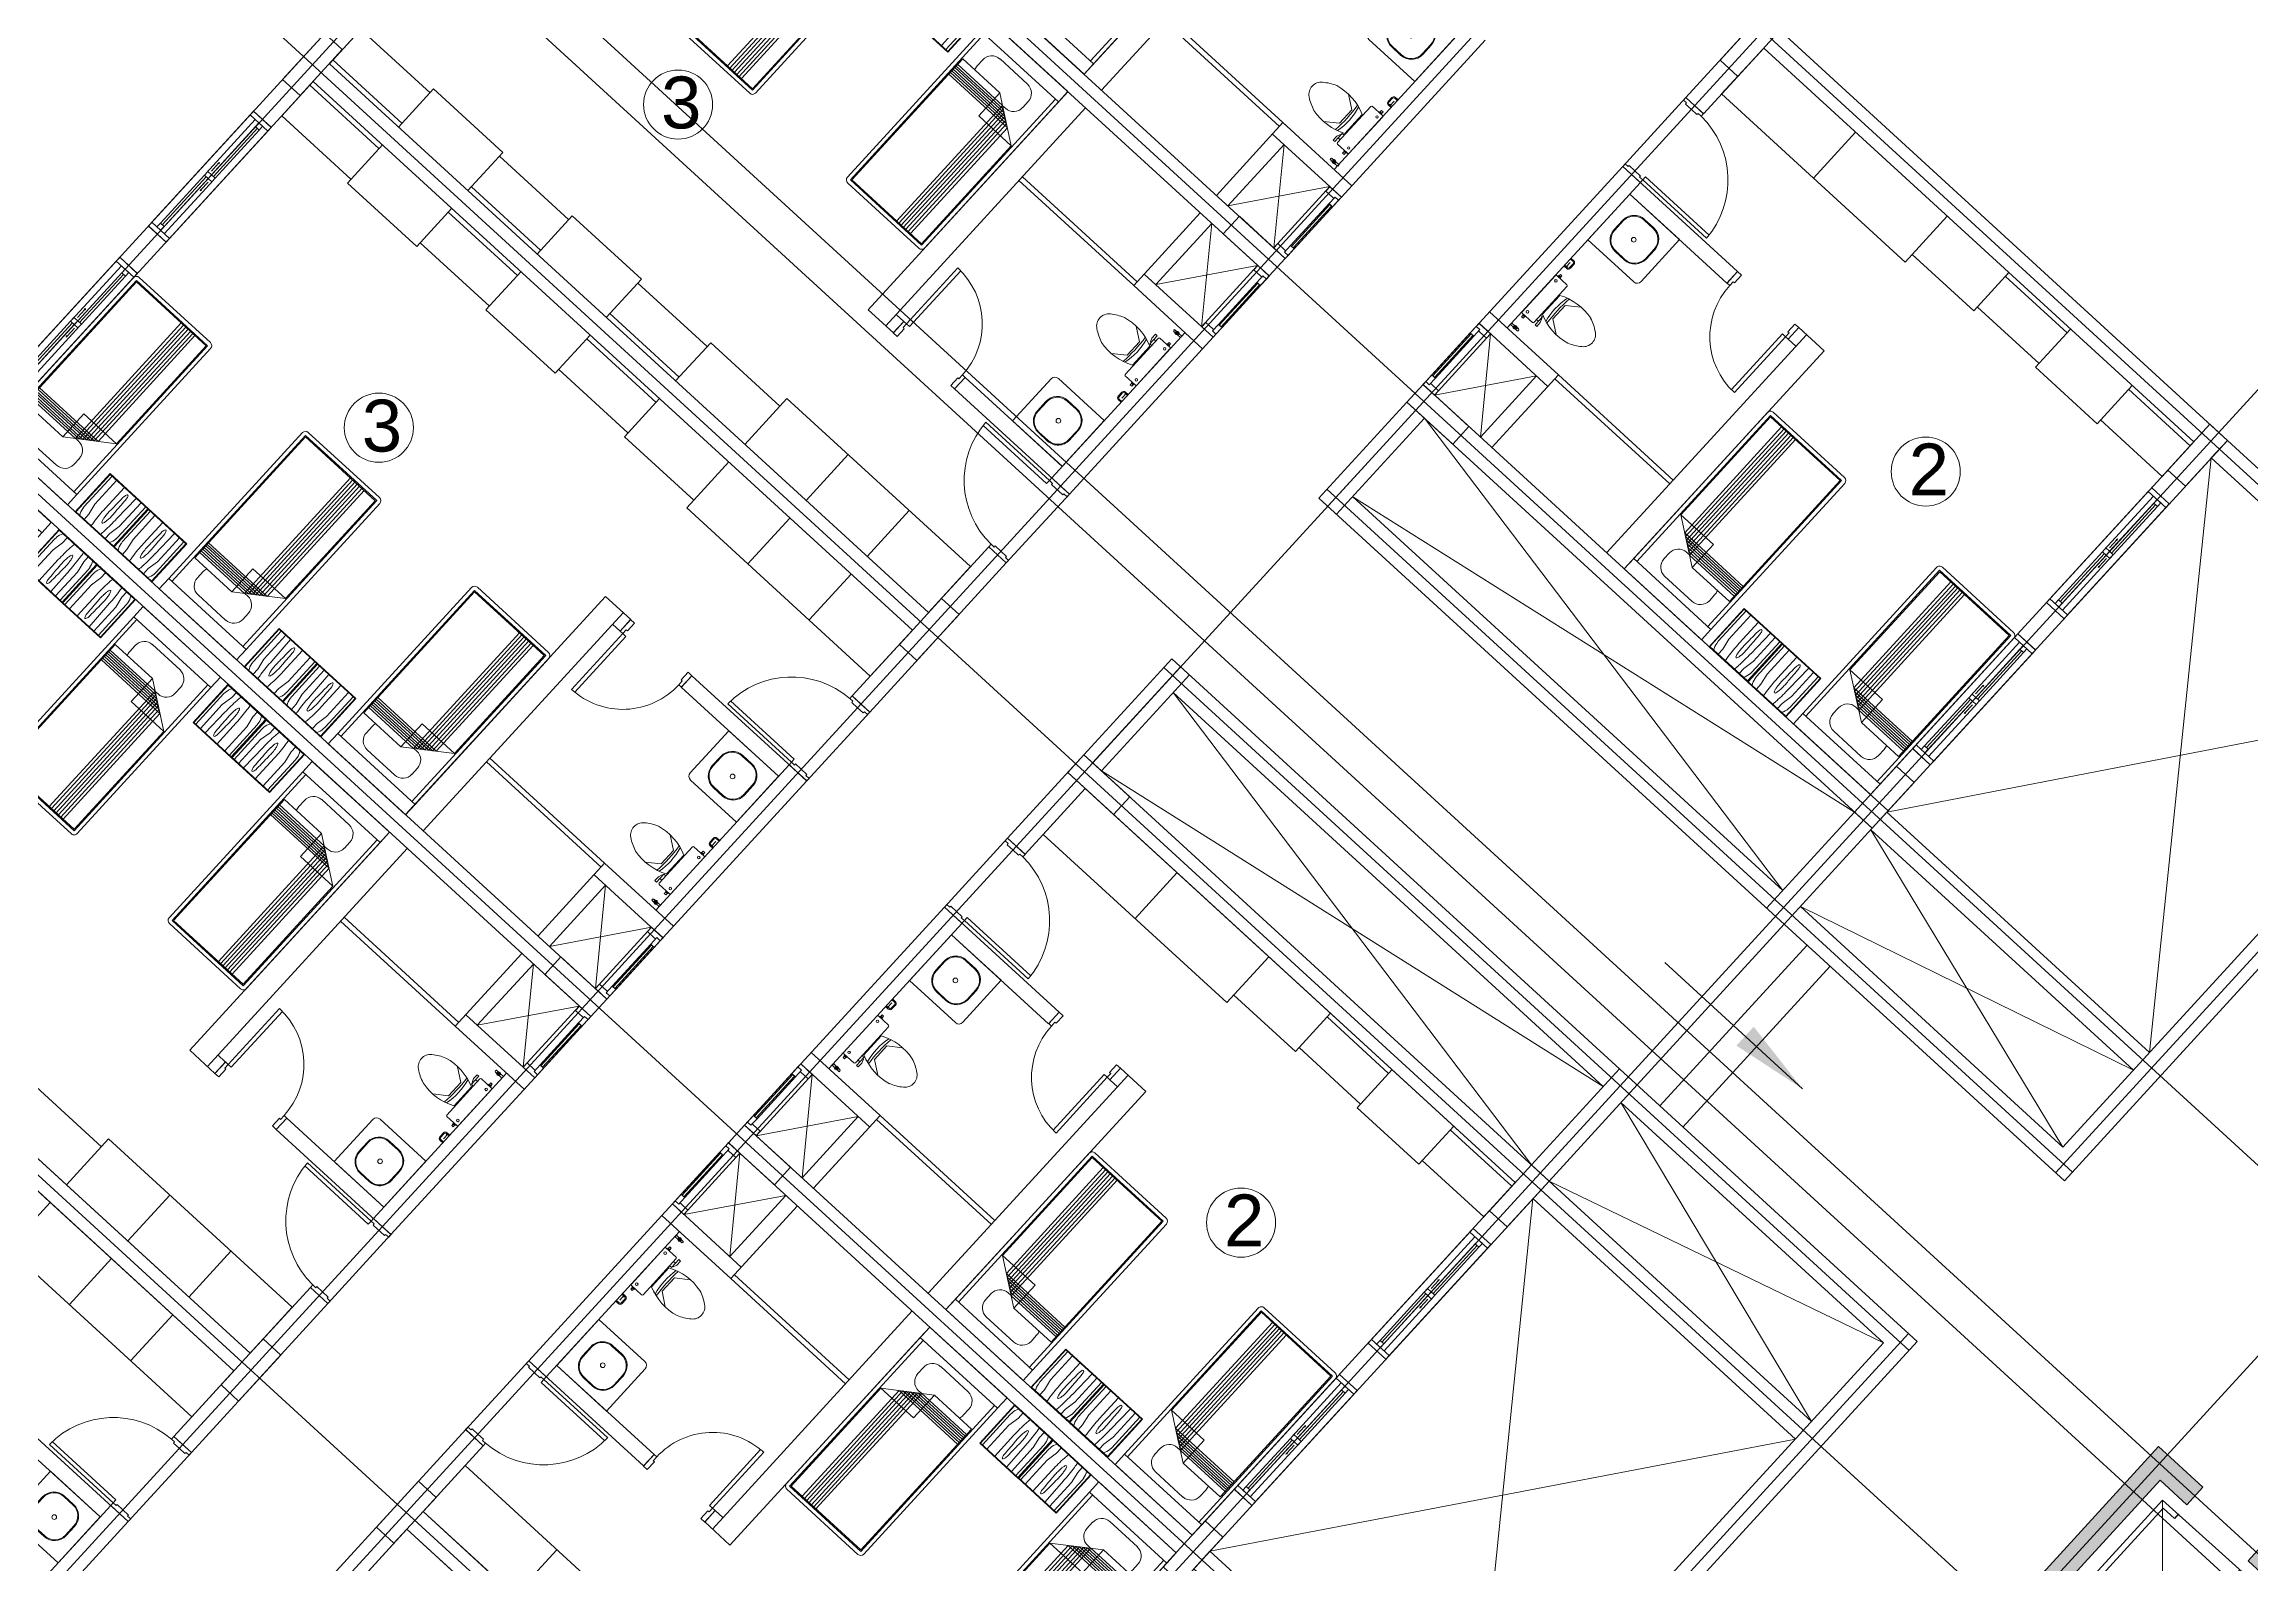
# Model space of a CAD drawing. Header units: metres. Extents: x 750 to 3116, y -341 to 1465.
# Drawn here: x 1586.8 to 1608.08, y 1269.55 to 1284.21 of the extents above; entities that cross this region are included whole.
import ezdxf
from ezdxf.enums import TextEntityAlignment as Align

# ---------------------------------------------------------------- set-up
doc = ezdxf.new("R2010")
doc.units = ezdxf.units.M
for name, color, linetype, lineweight in [('A-Door', 254, 'Continuous', 5), ('Bathroom Door', 252, 'Continuous', 5), ('Bathroom fur', 252, 'Continuous', 5), ('Centre Line', 7, 'Continuous', 13), ('Column', 50, 'Continuous', 20), ('Cutout', 153, 'Continuous', 5), ('Door', 253, 'Continuous', 5), ('Furniture', 44, 'Continuous', 5), ('GUIDE LINE', 7, 'Continuous', 5), ('Hatch', 251, 'Continuous', 5), ('Hidden line', 251, 'Continuous', 5), ('Inverted beam', 252, 'Continuous', 5), ('Levels', 252, 'Continuous', 5), ('Railing', 190, 'Continuous', 5), ('Wall ext', 20, 'Continuous', 18), ('WINDOW', 33, 'Continuous', 5)]:
    doc.layers.add(name, color=color, linetype=linetype, lineweight=lineweight)
doc.layers.add('Text', color=7, linetype='Continuous')
doc.styles.get("Standard").update_dxf_attribs({"font": 'arial.ttf'})
doc.styles.add('TEXT-DET', font='simplex.shx', dxfattribs={"width": 0.7})
doc.dimstyles.new('ISO-25', dxfattribs={"dimtxt": 2, "dimasz": 2, "dimexe": 1.25, "dimexo": 0.625, "dimgap": 1.5, "dimtad": 1, "dimtxsty": 'Standard', "dimblk": 'DOT', "dimcen": 1.5, "dimadec": 0, "dimazin": 0, "dimtfac": 1, "dimtmove": 0, "dimatfit": 3, "dimfxl": 0, "dimarcsym": 0})

# ---------------------------------------------------------------- blocks, each defined once
blk = doc.blocks.new('Water Closet')
at = {"layer": 'Bathroom fur', "linetype": 'Continuous', "lineweight": -3}
for p, q in [((1886.331, 447.871), (1886.35, 447.871)), ((1886.331, 447.851), (1886.35, 447.851)), ((1886.364, 447.861), (1886.346, 447.861)), ((1886.364, 447.861), (1886.349, 447.87)), ((1886.364, 447.861), (1886.349, 447.853)), ((1886.364, 447.861), (1886.355, 447.877)), ((1886.364, 447.861), (1886.355, 447.846)), ((1886.364, 447.861), (1886.364, 447.879)), ((1886.364, 447.861), (1886.364, 447.879)), ((1886.364, 447.861), (1886.364, 447.879)), ((1886.364, 447.861), (1886.364, 447.879)), ((1886.364, 447.861), (1886.364, 447.879)), ((1886.364, 447.861), (1886.364, 447.879)), ((1886.364, 447.861), (1886.364, 447.879)), ((1886.364, 447.861), (1886.364, 447.879)), ((1886.364, 447.861), (1886.364, 447.879)), ((1886.364, 447.861), (1886.364, 447.879)), ((1886.364, 447.861), (1886.364, 447.879)), ((1886.364, 447.861), (1886.364, 447.879)), ((1886.364, 447.861), (1886.373, 447.877)), ((1886.364, 447.861), (1886.379, 447.87)), ((1886.364, 447.861), (1886.381, 447.861)), ((1886.364, 447.861), (1886.379, 447.853)), ((1886.364, 447.861), (1886.373, 447.846)), ((1886.364, 447.861), (1886.364, 447.844)), ((1886.378, 447.871), (1886.416, 447.871)), ((1886.378, 447.851), (1886.416, 447.851)), ((1886.416, 447.851), (1886.416, 447.871))]:
    blk.add_line(p, q, dxfattribs=at)
at = {"layer": 'Bathroom fur', "linetype": 'ByBlock'}
for p, q in [((1886.152, 447.554), (1886.027, 447.644)), ((1886.217, 447.662), (1886.217, 447.713)), ((1886.239, 447.713), (1886.217, 447.713)), ((1886.217, 447.662), (1886.232, 447.625)), ((1886.239, 447.608), (1886.239, 447.713)), ((1886.239, 447.666), (1886.264, 447.666)), ((1886.264, 447.23), (1886.264, 447.703)), ((1886.407, 447.713), (1886.274, 447.713)), ((1886.39, 447.724), (1886.365, 447.724)), ((1886.365, 447.724), (1886.365, 447.715)), ((1886.39, 447.715), (1886.365, 447.715)), ((1886.387, 447.744), (1886.368, 447.744)), ((1886.368, 447.744), (1886.368, 447.724)), ((1886.387, 447.744), (1886.387, 447.724)), ((1886.39, 447.724), (1886.39, 447.715)), ((1886.416, 447.23), (1886.416, 447.703)), ((1886.152, 447.379), (1886.152, 447.554)), ((1886.232, 447.625), (1886.239, 447.625)), ((1886.239, 447.608), (1886.264, 447.608)), ((1886.256, 447.343), (1886.256, 447.59)), ((1886.152, 447.379), (1886.027, 447.288)), ((1886.407, 447.22), (1886.274, 447.22)), ((1886.365, 447.208), (1886.365, 447.218)), ((1886.39, 447.218), (1886.365, 447.218)), ((1886.39, 447.208), (1886.365, 447.208)), ((1886.368, 447.189), (1886.368, 447.208)), ((1886.387, 447.189), (1886.387, 447.208)), ((1886.39, 447.208), (1886.39, 447.218)), ((1886.387, 447.189), (1886.368, 447.189))]:
    blk.add_line(p, q, dxfattribs=at)
at = {"layer": 'Bathroom fur'}
for p, q in [((1886.356, 447.031), (1886.356, 447.081)), ((1886.366, 447.031), (1886.366, 447.081)), ((1886.416, 447.106), (1886.381, 447.106)), ((1886.416, 447.096), (1886.381, 447.096)), ((1886.416, 447.016), (1886.381, 447.016)), ((1886.416, 447.006), (1886.381, 447.006))]:
    blk.add_line(p, q, dxfattribs=at)
at = {"layer": 'Bathroom fur', "linetype": 'Continuous', "lineweight": -3}
blk.add_circle((1886.364, 447.861), 0.0175, dxfattribs=at)
at = {"layer": 'Bathroom fur', "linetype": 'ByBlock'}
for centre in [(1886.378, 447.669), (1886.378, 447.264)]:
    blk.add_circle(centre, 0.0123, dxfattribs=at)
at = {"layer": 'Bathroom fur', "linetype": 'Continuous', "lineweight": -3}
blk.add_arc((1886.331, 447.861), 0.01, 90.002, 270, dxfattribs=at)
at = {"layer": 'Bathroom fur', "linetype": 'ByBlock'}
for centre, radius, start, end in [((1886.017, 447.095), 0.55, 64.2321, 103.6755), ((1886.274, 447.703), 0.00987, 90, 180), ((1886.407, 447.703), 0.00987, 0, 90), ((1885.835, 447.467), 0.119, 126.3794, 233.6206), ((1886.035, 447.208), 0.446, 109.2942, 127.2549), ((1884.672, 447.479), 1.501, 353.4552, 5.5271), ((1885.552, 447.472), 0.65, 345.9276, 13.0204), ((1886.041, 447.728), 0.451, 232.2382, 250.1051), ((1886.017, 447.838), 0.55, 256.3245, 295.7679), ((1886.274, 447.23), 0.00987, 180, 270), ((1886.407, 447.23), 0.00987, 270, 0)]:
    blk.add_arc(centre, radius, start, end, dxfattribs=at)
at = {"layer": 'Bathroom fur'}
for centre, radius, start, end in [((1886.381, 447.081), 0.025, 90, 180), ((1886.381, 447.031), 0.025, 180, 270), ((1886.381, 447.081), 0.015, 90, 180), ((1886.381, 447.031), 0.015, 180, 270)]:
    blk.add_arc(centre, radius, start, end, dxfattribs=at)
at = {"layer": 'Bathroom fur', "style": 'TEXT-DET', "width": 0.6}
blk.add_text('1', height=0.06, dxfattribs=at).set_placement((1886.394, 447.07), align=Align.MIDDLE)
blk = doc.blocks.new('Bed')
at = {"layer": 'Furniture', "linetype": 'Continuous'}
for p, q in [((1878.327, 465.952), (1879.337, 465.952)), ((1878.327, 465.817), (1878.327, 465.952)), ((1879.337, 465.952), (1879.337, 465.817)), ((1879.337, 465.817), (1878.327, 465.817)), ((1878.327, 463.909), (1878.327, 465.817)), ((1878.367, 463.909), (1878.367, 465.817)), ((1878.642, 465.742), (1879.002, 465.742)), ((1879.297, 465.817), (1879.297, 463.909)), ((1879.337, 465.817), (1879.337, 463.909)), ((1878.525, 465.544), (1878.525, 465.624)), ((1879.12, 465.624), (1879.12, 465.544)), ((1878.377, 465.499), (1878.862, 465.499)), ((1878.377, 463.919), (1878.377, 465.499)), ((1878.962, 465.429), (1878.377, 465.429)), ((1878.992, 465.407), (1878.377, 465.407)), ((1879.022, 465.386), (1878.377, 465.386)), ((1879.052, 465.365), (1878.377, 465.365)), ((1879.082, 465.344), (1878.377, 465.344)), ((1879.112, 465.323), (1878.377, 465.323)), ((1879.142, 465.302), (1878.377, 465.302)), ((1878.862, 465.499), (1879.287, 465.199)), ((1878.862, 465.199), (1878.862, 465.499)), ((1878.962, 463.919), (1878.962, 465.429)), ((1879.002, 465.427), (1878.965, 465.427)), ((1878.992, 463.919), (1878.992, 465.407)), ((1879.022, 463.919), (1879.022, 465.386)), ((1879.052, 463.919), (1879.052, 465.365)), ((1879.082, 463.919), (1879.082, 465.344)), ((1879.112, 463.919), (1879.112, 465.323)), ((1879.142, 463.919), (1879.142, 465.302)), ((1879.287, 465.199), (1878.862, 465.199)), ((1879.287, 465.199), (1879.287, 463.919)), ((1879.297, 463.909), (1878.367, 463.909)), ((1879.297, 463.869), (1878.367, 463.869)), ((1879.287, 463.919), (1878.377, 463.919))]:
    blk.add_line(p, q, dxfattribs=at)
for centre, radius, start, end in [((1878.642, 465.624), 0.117, 90, 180), ((1879.002, 465.624), 0.117, 360, 90), ((1878.642, 465.544), 0.117, 180.0006, 202.5189), ((1879.002, 465.544), 0.117, 270, 0), ((1878.367, 463.909), 0.04, 180, 270), ((1879.297, 463.909), 0.04, 270, 0)]:
    blk.add_arc(centre, radius, start, end, dxfattribs=at)
blk = doc.blocks.new('Nightstand')
at = {"layer": 'Furniture'}
for p, q in [((1879.838, 464.54), (1879.838, 464.04)), ((1880.338, 464.54), (1879.838, 464.54)), ((1879.843, 464.535), (1879.843, 464.045)), ((1880.333, 464.535), (1879.843, 464.535)), ((1879.869, 464.442), (1879.871, 464.467)), ((1879.869, 464.045), (1879.869, 464.442)), ((1879.929, 464.358), (1879.951, 464.469)), ((1879.951, 464.469), (1879.951, 464.535)), ((1880.074, 464.444), (1880.068, 464.44)), ((1880.08, 464.44), (1880.074, 464.444)), ((1880.226, 464.469), (1880.226, 464.535)), ((1880.248, 464.358), (1880.226, 464.469)), ((1880.308, 464.442), (1880.305, 464.467)), ((1880.308, 464.045), (1880.308, 464.442)), ((1880.333, 464.045), (1880.333, 464.535)), ((1880.338, 464.04), (1880.338, 464.54)), ((1879.929, 464.045), (1879.929, 464.358)), ((1879.997, 464.32), (1879.991, 464.045)), ((1880.147, 464.32), (1880.147, 464.045)), ((1880.248, 464.045), (1880.248, 464.358)), ((1879.838, 464.04), (1880.338, 464.04)), ((1879.843, 464.045), (1880.333, 464.045)), ((1880.068, 464.081), (1880.074, 464.077)), ((1880.074, 464.077), (1880.08, 464.081))]:
    blk.add_line(p, q, dxfattribs=at)
for centre, radius, start, end in [((1880.021, 464.452), 0.15, 146.5657, 174.2856), ((1881.576, 464.32), 1.578, 174.0179, 180), ((1880.825, 464.399), 0.823, 170.5074, 174.0179), ((1880.197, 464.382), 0.142, 155.8434, 169.4757), ((1879.951, 464.382), 0.142, 10.5243, 24.1566), ((1879.315, 464.399), 0.828, 5.9821, 9.4446), ((1878.564, 464.32), 1.583, 0, 5.9821), ((1880.156, 464.452), 0.15, 5.7144, 33.4343), ((1880.715, 464.32), 0.664, 175.5997, 180), ((1880.715, 464.32), 0.664, 180, 184.4003), ((1880.395, 464.345), 0.343, 169.4757, 175.5997), ((1886.298, 464.381), 6.246, 181.0259, 182.4606), ((1879.753, 464.345), 0.343, 4.4003, 10.5243), ((1873.85, 464.381), 6.246, 357.5394, 358.9741), ((1879.433, 464.32), 0.664, 0, 4.4003), ((1879.433, 464.32), 0.664, 355.5997, 0), ((1880.197, 464.139), 0.142, 190.5243, 204.1566), ((1879.951, 464.139), 0.142, 335.8434, 349.4757)]:
    blk.add_arc(centre, radius, start, end, dxfattribs=at)
blk = doc.blocks.new('Wash bashin')
at = {"layer": 'Bathroom fur', "ltscale": 0.35}
for p, q in [((1884.067, 437.333), (1884.067, 437.883)), ((1884.117, 437.933), (1884.717, 437.933)), ((1884.717, 437.333), (1884.717, 437.933)), ((1884.067, 437.333), (1884.717, 437.333))]:
    blk.add_line(p, q, dxfattribs=at)
at = {"layer": 'Bathroom fur'}
for p, q in [((1884.177, 437.568), (1884.177, 437.688)), ((1884.185, 437.568), (1884.185, 437.688)), ((1884.327, 437.838), (1884.447, 437.838)), ((1884.327, 437.83), (1884.447, 437.83)), ((1884.589, 437.688), (1884.589, 437.568)), ((1884.597, 437.688), (1884.597, 437.568)), ((1884.447, 437.426), (1884.327, 437.426)), ((1884.447, 437.418), (1884.327, 437.418))]:
    blk.add_line(p, q, dxfattribs=at)
blk.add_circle((1884.392, 437.633), 0.0225, dxfattribs=at)
at = {"layer": 'Bathroom fur', "ltscale": 0.35}
blk.add_arc((1884.117, 437.883), 0.05, 90, 180, dxfattribs=at)
at = {"layer": 'Bathroom fur'}
for centre, radius, start, end in [((1884.327, 437.688), 0.15, 90, 180), ((1884.327, 437.688), 0.142, 90, 180), ((1884.447, 437.688), 0.15, 0, 90), ((1884.447, 437.688), 0.142, 0, 90), ((1884.327, 437.568), 0.15, 180, 270), ((1884.327, 437.568), 0.142, 180, 270), ((1884.447, 437.568), 0.15, 270, 0), ((1884.447, 437.568), 0.142, 270, 0)]:
    blk.add_arc(centre, radius, start, end, dxfattribs=at)
blk = doc.blocks.new('Door 900')
at = {"layer": 'A-Door'}
for points in [[(29934124, 12198491), (29934164, 12198491), (29934164, 12198476), (29934239, 12198476), (29934314, 12198476), (29934314, 12198491), (29934354, 12198491), (29934354, 12198524), (29934239, 12198524), (29934124, 12198524)], [(29934164, 12197672), (29934314, 12197672), (29934314, 12197658), (29934354, 12197658), (29934354, 12197624), (29934239, 12197624), (29934124, 12197624), (29934124, 12197658), (29934164, 12197658)]]:
    blk.add_lwpolyline(points, close=True, dxfattribs=at)
blk.add_lwpolyline([(29935187, 12197658), (29934354, 12197658), (29934354, 12197698), (29935185, 12197698)], dxfattribs=at)
blk.add_arc((29934327, 12197631), 860, 1.7769, 88.2024, dxfattribs=at)
blk = doc.blocks.new('Door1')
at = {"layer": 'Bathroom Door'}
for p, q in [((1900.586, 444.886), (1899.856, 444.886)), ((1900.586, 444.846), (1899.857, 444.846))]:
    blk.add_line(p, q, dxfattribs=at)
for points in [[(1900.736, 444.921), (1900.586, 444.921), (1900.586, 444.886), (1900.636, 444.886), (1900.636, 444.871), (1900.736, 444.871), (1900.736, 444.921)], [(1900.586, 444.886), (1900.586, 444.846)], [(1900.736, 444.121), (1900.586, 444.121), (1900.586, 444.156), (1900.636, 444.156), (1900.636, 444.171), (1900.736, 444.171), (1900.736, 444.121)]]:
    blk.add_lwpolyline(points, dxfattribs=at)
blk.add_arc((1900.586, 444.886), 0.73, 180, 270, dxfattribs=at)
blk = doc.blocks.new('WINODO1')
at = {"layer": 'WINDOW', "linetype": 'Continuous'}
for p, q in [((2471212540, 936769700), (2471212491, 936769700)), ((2471212491, 936769700), (2471212491, 936769470)), ((2471212540, 936769700), (2471212540, 936769470)), ((2471213991, 936769700), (2471213943, 936769700)), ((2471213943, 936769700), (2471213943, 936769470)), ((2471213991, 936769700), (2471213991, 936769470)), ((2471212540, 936769470), (2471212491, 936769470)), ((2471213991, 936769470), (2471213943, 936769470))]:
    blk.add_line(p, q, dxfattribs=at)
at = {"layer": 'WINDOW'}
for p, q in [((2471212540, 936769700), (2471213943, 936769700)), ((2471212588, 936769633), (2471213217, 936769633)), ((2471212588, 936769585), (2471213217, 936769585)), ((2471213193, 936769561), (2471213089, 936769561)), ((2471213241, 936769633), (2471213943, 936769633)), ((2471213266, 936769585), (2471213895, 936769585)), ((2471213290, 936769609), (2471213394, 936769609)), ((2471213241, 936769537), (2471212540, 936769537)), ((2471212540, 936769470), (2471213943, 936769470)), ((2471213266, 936769537), (2471213895, 936769537))]:
    blk.add_line(p, q, dxfattribs=at)
at = {"layer": 'WINDOW', "color": 4}
blk.add_line((2471212588, 936769609), (2471213217, 936769609), dxfattribs=at)
at = {"layer": 'WINDOW', "color": 4, "true_color": 0x1fffff}
blk.add_line((2471213266, 936769561), (2471213895, 936769561), dxfattribs=at)
at = {"layer": 'WINDOW'}
for points in [[(2471212540, 936769585), (2471212588, 936769585), (2471212588, 936769633), (2471212540, 936769633)], [(2471213076, 936769561), (2471213089, 936769568), (2471213089, 936769554)], [(2471213217, 936769585), (2471213266, 936769585), (2471213266, 936769633), (2471213217, 936769633)], [(2471213217, 936769537), (2471213266, 936769537), (2471213266, 936769585), (2471213217, 936769585)], [(2471213406, 936769609), (2471213394, 936769616), (2471213394, 936769602)], [(2471213895, 936769537), (2471213943, 936769537), (2471213943, 936769585), (2471213895, 936769585)]]:
    blk.add_lwpolyline(points, close=True, dxfattribs=at)
blk = doc.blocks.new('_Dot')
at = {"color": 0, "linetype": 'ByBlock', "lineweight": -2}
blk.add_line((-0.5, 0), (-1, 0), dxfattribs=at)
at = {"color": 0, "linetype": 'ByBlock', "const_width": 0.5}
blk.add_lwpolyline([(-0.25, 0, 1), (0.25, 0, 1)], format="xyb", close=True, dxfattribs=at)
blk = doc.blocks.new('700mm Door')
at = {"layer": 'Door'}
for points in [[(11493508.327, 4446107.926), (11493508.287, 4446107.926), (11493508.287, 4446107.776), (11493508.344, 4446107.776), (11493508.344, 4446107.868), (11493508.344, 4446107.88), (11493508.327, 4446107.88)], [(11493508.327, 4446107.88), (11493508.413, 4446107.88), (11493508.413, 4446107.926), (11493508.327, 4446107.926)], [(11493508.413, 4446107.891), (11493508.961, 4446107.891), (11493508.961, 4446107.914), (11493508.413, 4446107.914)], [(11493509.047, 4446107.88), (11493508.961, 4446107.88), (11493508.961, 4446107.926), (11493509.047, 4446107.926)], [(11493509.047, 4446107.926), (11493509.047, 4446107.88), (11493509.03, 4446107.88), (11493509.03, 4446107.868), (11493509.03, 4446107.776), (11493509.087, 4446107.776), (11493509.087, 4446107.926)]]:
    blk.add_lwpolyline(points, close=True, dxfattribs=at)
at = {"layer": 'Door', "color": 1}
blk.add_lwpolyline([(11493508.413, 4446107.88), (11493508.961, 4446107.88), (11493508.961, 4446107.926), (11493508.413, 4446107.926)], close=True, dxfattribs=at)
blk = doc.blocks.new('lift1')
at = {"layer": 'Hatch', "transparency": 33554687}
h = blk.add_hatch(color=256, dxfattribs=at)
h.dxf.hatch_style = 1
h.paths.add_polyline_path([(29921053, 12204431), (29920354, 12203626), (29920180, 12203777), (29920729, 12204408), (29919333, 12205622), (29919104, 12205358), (29918930, 12205509), (29919310, 12205946)])
h.paths.add_polyline_path([(29920180, 12203777), (29920354, 12203626), (29919768, 12202951), (29918024, 12204467), (29918405, 12204905), (29918579, 12204754), (29918349, 12204489), (29919745, 12203276)])
at = {"lineweight": 5}
for p, q in [((29919536, 12203651), (29919330, 12205430)), ((29920333, 12204556), (29918533, 12204526)), ((29920311, 12204167), (29919926, 12203735)), ((29920353, 12204131), (29920272, 12204201)), ((29919968, 12203699), (29919886, 12203770))]:
    blk.add_line(p, q, dxfattribs=at)
for p, q in [((29919194, 12205280), (29919238, 12205241)), ((29918669, 12204676), (29918707, 12204643))]:
    blk.add_line(p, q)
for points in [[(29920333, 12204556), (29919330, 12205430), (29918533, 12204526), (29919536, 12203651)], [(29920182, 12204188), (29919887, 12203861), (29920056, 12203714), (29920350, 12204041)]]:
    blk.add_lwpolyline(points, close=True, dxfattribs=at)
blk.add_lwpolyline([(29918707, 12204643), (29918610, 12204531), (29919531, 12203728), (29920256, 12204550), (29919335, 12205353), (29919238, 12205241)], dxfattribs=at)
at = {"layer": 'Column'}
blk.add_lwpolyline([(29918930, 12205509), (29919310, 12205946), (29921053, 12204431), (29919768, 12202951), (29918024, 12204467), (29918405, 12204905), (29918579, 12204754), (29918349, 12204489), (29919745, 12203276), (29920729, 12204408), (29919333, 12205622), (29919104, 12205358), (29918930, 12205509)], dxfattribs=at)

msp = doc.modelspace()

# ---------------------------------------------------------------- linework, layer by layer
at = {"layer": 'Bathroom fur'}
for p, q in [((1598.707, 1283.412), (1597.6, 1284.425)), ((1598.74, 1283.449), (1597.634, 1284.462)), ((1597.335, 1281.915), (1596.229, 1282.928)), ((1597.302, 1281.878), (1596.195, 1282.891)), ((1601.395, 1281.017), (1602.501, 1280.004)), ((1601.361, 1280.98), (1602.467, 1279.967)), ((1592.169, 1276.275), (1591.063, 1277.288)), ((1592.203, 1276.312), (1591.097, 1277.325)), ((1590.764, 1274.741), (1589.658, 1275.754)), ((1590.798, 1274.778), (1589.692, 1275.791)), ((1594.824, 1273.843), (1595.93, 1272.83)), ((1594.858, 1273.88), (1595.964, 1272.867)), ((1593.419, 1272.31), (1594.525, 1271.296)), ((1593.453, 1272.346), (1594.559, 1271.333))]:
    msp.add_line(p, q, dxfattribs=at)
at = {"layer": 'Centre Line', "color": 30, "true_color": 0xf26722}
for p, q in [((1598.029, 1293.443), (1574.209, 1267.438)), ((1627.497, 1292.701), (1600.408, 1263.128)), ((1625.068, 1264.452), (1594.365, 1292.575)), ((1621.799, 1260.883), (1591.097, 1289.006)), ((1603.973, 1287.999), (1580.152, 1261.994)), ((1619.935, 1258.848), (1589.233, 1286.971)), ((1605.469, 1286.628), (1581.649, 1260.623)), ((1618.531, 1257.315), (1587.828, 1285.438)), ((1609.783, 1282.676), (1585.963, 1256.671)), ((1615.262, 1253.746), (1584.559, 1281.869)), ((1596.901, 1264.001), (1581.291, 1278.3))]:
    msp.add_line(p, q, dxfattribs=at)
at = {"layer": 'Centre Line', "color": 3, "true_color": 0x1fff1f}
msp.add_lwpolyline([(1589.677, 1286.066), (1612.323, 1265.323), (1624.767, 1278.909), (1647.479, 1258.105)], dxfattribs=at)
at = {"layer": 'Column'}
for points in [[(1602.953, 1284.051), (1603.358, 1284.493), (1603.528, 1284.338), (1603.123, 1283.895), (1602.953, 1284.051)], [(1589.1, 1283.865), (1589.505, 1284.308), (1589.675, 1284.153), (1589.27, 1283.71), (1589.1, 1283.865)], [(1598.32, 1282.546), (1598.762, 1282.14), (1598.607, 1281.971), (1598.164, 1282.376), (1598.32, 1282.546)], [(1600.09, 1280.925), (1600.532, 1280.519), (1600.377, 1280.35), (1599.934, 1280.755), (1600.09, 1280.925)], [(1607.267, 1280.099), (1607.672, 1280.542), (1607.842, 1280.386), (1607.436, 1279.944), (1607.267, 1280.099)], [(1595.044, 1278.421), (1595.449, 1278.864), (1595.619, 1278.708), (1595.213, 1278.266), (1595.044, 1278.421)], [(1596.821, 1277.356), (1597.263, 1276.951), (1597.108, 1276.781), (1596.666, 1277.187), (1596.821, 1277.356)], [(1604.248, 1276.804), (1604.653, 1277.246), (1604.823, 1277.091), (1604.418, 1276.648), (1604.248, 1276.804)], [(1591.782, 1275.409), (1592.225, 1275.003), (1592.07, 1274.834), (1591.627, 1275.239), (1591.782, 1275.409)], [(1593.552, 1273.788), (1593.995, 1273.382), (1593.839, 1273.213), (1593.397, 1273.618), (1593.552, 1273.788)], [(1600.729, 1272.962), (1601.135, 1273.405), (1601.304, 1273.249), (1600.899, 1272.807), (1600.729, 1272.962)], [(1588.506, 1271.284), (1588.912, 1271.727), (1589.081, 1271.571), (1588.676, 1271.129), (1588.506, 1271.284)], [(1590.003, 1269.913), (1590.408, 1270.356), (1590.578, 1270.2), (1590.173, 1269.758), (1590.003, 1269.913)], [(1597.586, 1269.53), (1597.991, 1269.973), (1598.161, 1269.817), (1597.755, 1269.375), (1597.586, 1269.53)]]:
    msp.add_lwpolyline(points, dxfattribs=at)
at = {"layer": 'Cutout'}
for p, q in [((1598.75, 1283.237), (1598.652, 1282.242)), ((1598.209, 1282.647), (1599.192, 1282.832)), ((1598.054, 1282.477), (1597.956, 1281.482)), ((1597.514, 1281.888), (1598.496, 1282.072)), ((1600.741, 1281.413), (1600.643, 1280.418)), ((1600.2, 1280.823), (1601.183, 1281.008)), ((1600.104, 1280.6), (1603.556, 1276.048)), ((1604.248, 1276.804), (1599.412, 1279.844)), ((1597.683, 1277.956), (1601.135, 1273.405)), ((1601.827, 1274.16), (1596.991, 1277.201)), ((1592.212, 1276.1), (1592.114, 1275.105)), ((1591.672, 1275.51), (1592.655, 1275.695)), ((1591.516, 1275.34), (1591.419, 1274.345)), ((1590.976, 1274.75), (1591.959, 1274.935)), ((1594.105, 1273.281), (1594.203, 1274.276)), ((1593.663, 1273.686), (1594.646, 1273.871)), ((1593.507, 1273.517), (1593.41, 1272.522)), ((1592.967, 1272.927), (1593.95, 1273.111))]:
    msp.add_line(p, q, dxfattribs=at)
at = {"layer": 'Cutout', "ltscale": 0.02}
for p, q in [((1607.686, 1280.217), (1607.09, 1274.486)), ((1610.216, 1277.9), (1604.56, 1276.804)), ((1604.405, 1276.634), (1606.256, 1273.575)), ((1603.726, 1275.893), (1606.935, 1274.317)), ((1601.996, 1274.005), (1603.834, 1270.932)), ((1601.304, 1273.249), (1604.526, 1271.688)), ((1601.149, 1273.08), (1600.566, 1267.364)), ((1598.036, 1269.681), (1603.679, 1270.762))]:
    msp.add_line(p, q, dxfattribs=at)
at = {"layer": 'Furniture'}
for p, q in [((1602.967, 1283.726), (1604.737, 1282.105)), ((1596.43, 1276.589), (1598.2, 1274.968)), ((1590.858, 1270.506), (1592.628, 1268.885))]:
    msp.add_line(p, q, dxfattribs=at)
for points in [[(1590.521, 1283.737), (1589.854, 1284.348), (1589.55, 1284.016), (1595.324, 1278.727)], [(1590.251, 1283.442), (1589.584, 1284.053), (1589.55, 1284.016)], [(1607.517, 1280.372), (1603.373, 1284.168), (1602.967, 1283.726)], [(1589.758, 1282.903), (1589.091, 1283.515), (1589.395, 1283.846)], [(1590.028, 1283.198), (1589.361, 1283.81)], [(1589.395, 1283.846), (1595.169, 1278.558)], [(1590.885, 1282.794), (1591.223, 1283.162), (1590.555, 1283.774), (1590.217, 1283.405)], [(1603.852, 1282.915), (1604.257, 1283.358)], [(1590.729, 1282.624), (1590.392, 1282.255), (1589.724, 1282.866), (1590.062, 1283.235)], [(1591.856, 1282.514), (1591.189, 1283.125)], [(1591.552, 1282.182), (1591.586, 1282.219), (1590.919, 1282.83)], [(1591.363, 1281.976), (1590.696, 1282.587), (1590.729, 1282.624)], [(1592.219, 1281.571), (1592.557, 1281.94), (1591.89, 1282.551), (1591.552, 1282.182)], [(1604.737, 1282.105), (1605.142, 1282.547)], [(1591.093, 1281.681), (1590.425, 1282.292)], [(1604.805, 1282.178), (1605.398, 1281.635), (1605.736, 1282.003)], [(1592.064, 1281.401), (1591.726, 1281.033), (1591.059, 1281.644), (1591.397, 1282.013)], [(1593.191, 1281.292), (1592.523, 1281.903)], [(1605.736, 1282.003), (1605.702, 1281.967), (1606.296, 1281.423)], [(1605.432, 1281.672), (1606.026, 1281.128)], [(1592.921, 1280.997), (1592.253, 1281.608)], [(1606.33, 1281.46), (1605.992, 1281.091), (1606.585, 1280.547), (1606.923, 1280.916)], [(1592.698, 1280.753), (1592.03, 1281.364)], [(1593.892, 1280.717), (1593.225, 1281.328), (1592.887, 1280.96)], [(1592.428, 1280.458), (1591.76, 1281.07)], [(1593.061, 1279.81), (1592.394, 1280.421), (1592.731, 1280.79)], [(1593.554, 1280.348), (1593.959, 1280.791), (1595.729, 1279.17)], [(1606.889, 1280.879), (1607.483, 1280.335)], [(1606.619, 1280.584), (1607.213, 1280.04), (1607.517, 1280.372)], [(1593.399, 1280.179), (1592.994, 1279.736), (1594.763, 1278.115)], [(1594.144, 1279.808), (1594.549, 1280.25)], [(1594.734, 1279.268), (1595.139, 1279.71)], [(1593.989, 1279.638), (1593.583, 1279.196)], [(1594.579, 1279.098), (1594.173, 1278.656)], [(1595.729, 1279.17), (1595.324, 1278.727)], [(1594.763, 1278.115), (1595.169, 1278.558)], [(1600.979, 1273.235), (1596.835, 1277.031), (1596.43, 1276.589)], [(1583.68, 1276.268), (1583.714, 1276.305), (1583.046, 1276.916), (1583.013, 1276.879), (1588.787, 1271.59)], [(1583.221, 1275.766), (1582.553, 1276.378), (1582.857, 1276.709), (1588.631, 1271.421)], [(1597.315, 1275.778), (1597.72, 1276.221)], [(1598.2, 1274.968), (1598.605, 1275.41)], [(1598.267, 1275.041), (1598.861, 1274.498), (1599.199, 1274.866)], [(1599.165, 1274.83), (1599.758, 1274.286), (1599.792, 1274.323)], [(1598.895, 1274.535), (1599.488, 1273.991)], [(1587.355, 1273.58), (1586.687, 1274.191), (1586.349, 1273.823)], [(1599.792, 1274.323), (1599.454, 1273.954), (1600.048, 1273.41), (1600.386, 1273.779)], [(1587.017, 1273.211), (1587.422, 1273.654), (1589.192, 1272.033)], [(1600.352, 1273.742), (1600.946, 1273.198)], [(1600.082, 1273.447), (1600.675, 1272.903), (1600.979, 1273.235)], [(1587.607, 1272.671), (1588.012, 1273.113)], [(1586.861, 1273.042), (1586.456, 1272.599), (1588.226, 1270.978)], [(1587.451, 1272.501), (1587.046, 1272.059)], [(1588.197, 1272.131), (1588.602, 1272.573)], [(1588.041, 1271.961), (1587.636, 1271.519)], [(1589.192, 1272.033), (1588.787, 1271.59)], [(1588.226, 1270.978), (1588.631, 1271.421)], [(1594.597, 1266.268), (1590.453, 1270.064), (1590.858, 1270.506)], [(1594.442, 1266.098), (1590.298, 1269.894), (1589.892, 1269.452)], [(1591.743, 1269.696), (1591.338, 1269.253)]]:
    msp.add_lwpolyline(points, dxfattribs=at)
at = {"layer": 'GUIDE LINE'}
for centre in [(1592.911, 1283.623), (1590.027, 1280.509), (1604.934, 1280.086), (1598.336, 1272.848)]:
    msp.add_circle(centre, 0.333, dxfattribs=at)
at = {"layer": 'Hidden line'}
for p, q in [((1602.015, 1283.026), (1602.623, 1283.69)), ((1599.192, 1282.832), (1598.652, 1282.242)), ((1599.303, 1282.73), (1598.762, 1282.14)), ((1598.496, 1282.072), (1597.956, 1281.482)), ((1598.607, 1281.971), (1598.067, 1281.381)), ((1600.63, 1281.515), (1600.09, 1280.925)), ((1600.741, 1281.413), (1600.2, 1280.823)), ((1596.074, 1279.205), (1596.682, 1279.869)), ((1594.15, 1277.105), (1594.758, 1277.769)), ((1607.09, 1274.486), (1604.56, 1276.804)), ((1595.477, 1275.889), (1596.085, 1276.553)), ((1606.935, 1274.317), (1604.405, 1276.634)), ((1592.655, 1275.695), (1592.114, 1275.105)), ((1592.765, 1275.593), (1592.225, 1275.003)), ((1591.959, 1274.935), (1591.419, 1274.345)), ((1592.07, 1274.834), (1591.529, 1274.244)), ((1594.093, 1274.378), (1593.552, 1273.788)), ((1594.203, 1274.276), (1593.663, 1273.686)), ((1593.397, 1273.618), (1592.856, 1273.028)), ((1593.507, 1273.517), (1592.967, 1272.927)), ((1603.834, 1270.932), (1601.304, 1273.249)), ((1603.679, 1270.762), (1601.149, 1273.08)), ((1589.536, 1272.068), (1590.144, 1272.732)), ((1590.864, 1270.853), (1591.472, 1271.516)), ((1587.612, 1269.968), (1588.221, 1270.632))]:
    msp.add_line(p, q, dxfattribs=at)
at = {"layer": 'Inverted beam'}
for points in [[(1606.27, 1273.25), (1599.087, 1279.83), (1599.934, 1280.755), (1600.104, 1280.6), (1599.256, 1279.675)], [(1612.311, 1276.293), (1607.842, 1280.386), (1607.686, 1280.217), (1612.156, 1276.123), (1612.311, 1276.293)], [(1603.556, 1276.048), (1599.412, 1279.844)], [(1604.851, 1271.702), (1597.668, 1278.281), (1596.821, 1277.356), (1596.991, 1277.201), (1597.838, 1278.126)], [(1603.726, 1275.893), (1606.256, 1273.575), (1610.372, 1278.069)], [(1597.683, 1277.956), (1601.827, 1274.16)], [(1610.541, 1277.914), (1606.27, 1273.25)], [(1603.57, 1275.723), (1604.418, 1276.648), (1604.248, 1276.804), (1603.401, 1275.879)], [(1602.152, 1274.175), (1601.304, 1273.249), (1601.135, 1273.405), (1601.982, 1274.33)], [(1601.996, 1274.005), (1604.526, 1271.688), (1600.41, 1267.194)], [(1600.58, 1267.039), (1604.851, 1271.702)], [(1602.505, 1265.587), (1598.036, 1269.681), (1597.88, 1269.511), (1602.35, 1265.417), (1602.505, 1265.587)]]:
    msp.add_lwpolyline(points, dxfattribs=at)
at = {"layer": 'Levels'}
for p, q in [((1603.57, 1275.723), (1602.152, 1274.175)), ((1603.791, 1275.521), (1602.373, 1273.972)), ((1604.013, 1275.318), (1602.594, 1273.769))]:
    msp.add_line(p, q, dxfattribs=at)
at = {"layer": 'Railing'}
for p, q in [((1600.019, 1280.677), (1599.172, 1279.752)), ((1599.164, 1279.915), (1606.347, 1273.335)), ((1596.906, 1277.278), (1597.753, 1278.204)), ((1597.591, 1278.197), (1604.774, 1271.617)), ((1610.456, 1277.991), (1606.185, 1273.328)), ((1600.495, 1267.116), (1604.767, 1271.78))]:
    msp.add_line(p, q, dxfattribs=at)
at = {"layer": 'Wall ext'}
for p, q in [((1595.918, 1291.309), (1576.15, 1269.728)), ((1598.762, 1282.14), (1592.819, 1287.585)), ((1592.663, 1287.415), (1589.55, 1284.016)), ((1598.607, 1281.971), (1592.663, 1287.415)), ((1596.823, 1283.917), (1598.748, 1286.019)), ((1596.992, 1283.762), (1598.918, 1285.863)), ((1599.234, 1282.996), (1600.518, 1284.397)), ((1602.623, 1283.69), (1603.358, 1284.493)), ((1603.358, 1284.493), (1607.842, 1280.386)), ((1600.687, 1284.242), (1599.303, 1282.73)), ((1595.324, 1278.727), (1589.55, 1284.016)), ((1602.792, 1283.535), (1603.373, 1284.168)), ((1607.517, 1280.372), (1603.373, 1284.168)), ((1586.281, 1280.448), (1589.395, 1283.846)), ((1589.395, 1283.846), (1595.169, 1278.558)), ((1588.989, 1283.404), (1588.82, 1283.559)), ((1596.668, 1283.747), (1594.743, 1281.646)), ((1596.837, 1283.592), (1594.912, 1281.49)), ((1602.792, 1283.535), (1602.623, 1283.69)), ((1598.099, 1282.748), (1598.74, 1283.449)), ((1598.639, 1283.338), (1599.303, 1282.73)), ((1598.74, 1283.449), (1599.404, 1282.841)), ((1598.209, 1282.647), (1598.75, 1283.237)), ((1602.015, 1283.026), (1600.63, 1281.515)), ((1603.121, 1282.013), (1602.015, 1283.026)), ((1600.901, 1281.47), (1602.184, 1282.871)), ((1603.019, 1281.903), (1602.083, 1282.76)), ((1597.302, 1281.878), (1597.943, 1282.579)), ((1597.514, 1281.888), (1598.054, 1282.477)), ((1587.976, 1282.298), (1587.807, 1282.453)), ((1587.7, 1281.996), (1587.53, 1282.151)), ((1598.762, 1282.14), (1598.607, 1281.971)), ((1597.302, 1281.878), (1597.965, 1281.27)), ((1597.403, 1281.989), (1598.067, 1281.381)), ((1603.019, 1281.903), (1603.121, 1282.013)), ((1594.743, 1281.646), (1594.986, 1281.423)), ((1601.395, 1281.017), (1600.731, 1281.625)), ((1595.087, 1281.533), (1594.986, 1281.423)), ((1595.013, 1281.601), (1595.087, 1281.533)), ((1597.796, 1281.426), (1596.512, 1280.025)), ((1601.294, 1280.907), (1600.63, 1281.515)), ((1603.609, 1281.362), (1603.711, 1281.473)), ((1603.954, 1281.25), (1603.711, 1281.473)), ((1598.067, 1281.381), (1596.682, 1279.869)), ((1601.859, 1279.304), (1603.784, 1281.405)), ((1602.029, 1279.148), (1603.954, 1281.25)), ((1603.683, 1281.295), (1603.609, 1281.362)), ((1595.677, 1280.993), (1595.576, 1280.882)), ((1595.677, 1280.993), (1596.614, 1280.135)), ((1600.643, 1280.418), (1601.183, 1281.008)), ((1600.753, 1280.317), (1601.395, 1281.017)), ((1595.576, 1280.882), (1596.682, 1279.869)), ((1600.09, 1280.925), (1599.934, 1280.755)), ((1600.09, 1280.925), (1604.573, 1276.818)), ((1599.934, 1280.755), (1604.418, 1276.648)), ((1592.225, 1275.003), (1586.281, 1280.448)), ((1604.403, 1276.973), (1607.517, 1280.372)), ((1604.418, 1276.648), (1607.842, 1280.386)), ((1592.07, 1274.834), (1586.126, 1280.278)), ((1607.112, 1279.93), (1607.281, 1279.774)), ((1595.904, 1279.361), (1595.324, 1278.727)), ((1595.904, 1279.361), (1596.074, 1279.205)), ((1594.758, 1277.769), (1596.074, 1279.205)), ((1590.285, 1276.78), (1592.211, 1278.881)), ((1592.211, 1278.881), (1592.454, 1278.659)), ((1590.455, 1276.625), (1592.38, 1278.726)), ((1592.353, 1278.548), (1592.454, 1278.659)), ((1606.098, 1278.824), (1606.268, 1278.668)), ((1592.279, 1278.616), (1592.353, 1278.548)), ((1594.588, 1277.924), (1595.169, 1278.558)), ((1605.822, 1278.522), (1605.991, 1278.367)), ((1592.942, 1278.008), (1593.044, 1278.118)), ((1592.942, 1278.008), (1593.879, 1277.15)), ((1593.044, 1278.118), (1594.15, 1277.105)), ((1594.588, 1277.924), (1594.758, 1277.769)), ((1604.809, 1277.416), (1604.978, 1277.26)), ((1592.697, 1275.859), (1593.98, 1277.26)), ((1596.085, 1276.553), (1596.821, 1277.356)), ((1600.979, 1273.235), (1596.666, 1277.187)), ((1596.821, 1277.356), (1601.304, 1273.249)), ((1594.15, 1277.105), (1592.765, 1275.593)), ((1596.255, 1276.398), (1596.835, 1277.031)), ((1588.787, 1271.59), (1583.013, 1276.879)), ((1582.857, 1276.709), (1588.631, 1271.421)), ((1590.13, 1276.61), (1588.205, 1274.509)), ((1596.255, 1276.398), (1596.085, 1276.553)), ((1590.3, 1276.455), (1588.375, 1274.353)), ((1591.561, 1275.611), (1592.203, 1276.312)), ((1592.203, 1276.312), (1592.867, 1275.704)), ((1591.672, 1275.51), (1592.212, 1276.1)), ((1592.102, 1276.201), (1592.765, 1275.593)), ((1595.477, 1275.889), (1594.093, 1274.378)), ((1596.583, 1274.876), (1595.477, 1275.889)), ((1594.363, 1274.333), (1595.647, 1275.734)), ((1596.482, 1274.765), (1595.546, 1275.623)), ((1590.764, 1274.741), (1591.406, 1275.442)), ((1590.976, 1274.75), (1591.516, 1275.34)), ((1590.865, 1274.852), (1591.529, 1274.244)), ((1592.225, 1275.003), (1592.07, 1274.834)), ((1596.482, 1274.765), (1596.583, 1274.876)), ((1590.764, 1274.741), (1591.428, 1274.133)), ((1588.205, 1274.509), (1588.448, 1274.286)), ((1588.55, 1274.396), (1588.448, 1274.286)), ((1588.476, 1274.464), (1588.55, 1274.396)), ((1594.858, 1273.88), (1594.194, 1274.488)), ((1591.258, 1274.289), (1589.975, 1272.888)), ((1591.529, 1274.244), (1590.144, 1272.732)), ((1594.756, 1273.77), (1594.093, 1274.378)), ((1595.322, 1272.167), (1597.247, 1274.268)), ((1597.072, 1274.225), (1597.173, 1274.336)), ((1597.146, 1274.158), (1597.072, 1274.225)), ((1597.417, 1274.113), (1597.173, 1274.336)), ((1595.492, 1272.011), (1597.417, 1274.113)), ((1589.14, 1273.856), (1589.038, 1273.745)), ((1589.14, 1273.856), (1590.076, 1272.998)), ((1593.552, 1273.788), (1593.397, 1273.618)), ((1593.552, 1273.788), (1597.866, 1269.836)), ((1594.105, 1273.281), (1594.646, 1273.871)), ((1594.216, 1273.18), (1594.858, 1273.88)), ((1589.038, 1273.745), (1590.144, 1272.732)), ((1593.397, 1273.618), (1597.711, 1269.667)), ((1591.343, 1262.374), (1601.304, 1273.249)), ((1597.866, 1269.836), (1600.979, 1273.235)), ((1592.856, 1273.028), (1591.472, 1271.516)), ((1593.419, 1272.31), (1592.755, 1272.917)), ((1593.52, 1272.42), (1592.856, 1273.028)), ((1593.41, 1272.522), (1593.95, 1273.111)), ((1593.419, 1272.31), (1594.061, 1273.01)), ((1592.925, 1272.762), (1591.641, 1271.361)), ((1600.574, 1272.793), (1600.744, 1272.637)), ((1588.221, 1270.632), (1589.536, 1272.068)), ((1589.367, 1272.224), (1588.787, 1271.59)), ((1589.367, 1272.224), (1589.536, 1272.068)), ((1595.167, 1271.997), (1593.242, 1269.895)), ((1595.336, 1271.842), (1593.411, 1269.74)), ((1599.561, 1271.687), (1599.731, 1271.531)), ((1588.051, 1270.787), (1588.631, 1271.421)), ((1592.578, 1270.503), (1591.472, 1271.516)), ((1592.679, 1270.614), (1591.743, 1271.472)), ((1599.284, 1271.385), (1599.454, 1271.229)), ((1586.405, 1270.871), (1587.342, 1270.013)), ((1586.506, 1270.981), (1587.612, 1269.968)), ((1588.051, 1270.787), (1588.221, 1270.632)), ((1589.548, 1269.416), (1590.864, 1270.853)), ((1591.033, 1270.697), (1590.864, 1270.853)), ((1591.033, 1270.697), (1590.453, 1270.064)), ((1592.679, 1270.614), (1592.578, 1270.503)), ((1598.271, 1270.279), (1598.441, 1270.123)), ((1586.16, 1268.722), (1587.443, 1270.123)), ((1587.612, 1269.968), (1586.228, 1268.456)), ((1590.453, 1270.064), (1594.597, 1266.268)), ((1593.269, 1270.073), (1593.168, 1269.963)), ((1593.411, 1269.74), (1593.168, 1269.963)), ((1593.343, 1270.006), (1593.269, 1270.073)), ((1589.718, 1269.261), (1590.298, 1269.894)), ((1594.442, 1266.098), (1590.298, 1269.894)), ((1597.711, 1269.667), (1594.597, 1266.268))]:
    msp.add_line(p, q, dxfattribs=at)

# ---------------------------------------------------------------- block references
at = {"xscale": -1}
for name, p, rotation in [('Bed', (525.714, 2896.909), 137.5109696397398), ('Bed', (515.917, 2892.758), 137.5109696397398), ('Bed', (517.547, 2891.265), 137.5109696397398), ('Nightstand', (2659.746, -333.099), 317.5109696397399), ('Nightstand', (2660.114, -333.437), 317.5109696397399), ('Bed', (519.176, 2889.772), 137.5109696397398), ('Nightstand', (516.297, 2890.495), 137.5109696397398), ('Nightstand', (516.666, 2890.157), 137.5109696397398), ('Bed', (2666.445, -341.151), 317.5109696397391), ('Nightstand', (2668.956, -341.536), 317.5109696397391), ('Nightstand', (2669.325, -341.873), 317.5109696397391), ('Bed', (2668.075, -342.644), 317.5109696397391)]:
    msp.add_blockref(name, p, dxfattribs=dict(at, rotation=rotation))
for name, p, rotation in [('Bed', (-105.525, 2211.041), 317.5109696397398), ('Nightstand', (-104.498, 2212.015), 317.5109696397398), ('Bed', (-103.895, 2209.548), 317.5109696397398), ('Bed', (3302.591, 353.348), 137.5109696397391), ('Bed', (-113.692, 2205.396), 317.5109696397398), ('Nightstand', (3287.447, 352.18), 137.5109696397398), ('Nightstand', (3287.816, 351.842), 137.5109696397398), ('Bed', (3304.221, 351.855), 137.5109696397391), ('Bed', (-112.062, 2203.904), 317.5109696397398), ('Nightstand', (3303.194, 350.881), 137.5109696397391), ('Nightstand', (3303.563, 350.543), 137.5109696397391), ('Nightstand', (-111.404, 2205.216), 317.5109696397398), ('Nightstand', (-111.035, 2204.878), 317.5109696397398), ('Bed', (-110.432, 2202.411), 317.5109696397398), ('Bed', (3296.054, 346.21), 137.5109696397391), ('Bed', (3297.684, 344.718), 137.5109696397391), ('Nightstand', (3296.657, 343.743), 137.5109696397391), ('Nightstand', (3297.026, 343.406), 137.5109696397391)]:
    msp.add_blockref(name, p, dxfattribs=dict(rotation=rotation))
at = {"xscale": -0.001, "yscale": 0.001, "zscale": 0.001, "rotation": 6.515594439841745}
msp.add_blockref('lift1', (32718.293, -7461.366), dxfattribs=at)
at = {"layer": 'A-Door', "yscale": 0.001, "zscale": 0.001}
for p, xscale, rotation in [((-28710.482, 12507.393), 0.001, 317.5109696396549), ((31909.178, -9944.497), 0.001, 137.5109696403553), ((15428.899, -27936.48), -0.001, 317.510969639692), ((-28717.019, 12500.255), 0.001, 317.5109696396549), ((31902.641, -9951.634), 0.001, 137.5109696403553), ((-12243.278, 30485.101), -0.0009999999999999996, 137.510969639692), ((15422.362, -27943.617), -0.001, 317.510969639692)]:
    msp.add_blockref('Door 900', p, dxfattribs=dict(at, xscale=xscale, rotation=rotation))
at = {"layer": 'Bathroom Door', "xscale": -1}
for p, rotation in [((3206.923, 2382.517), 47.51096963957701), ((-8.227, 180.379), 227.5109696395762), ((3200.386, 2375.38), 47.51096963957701), ((-14.764, 173.242), 227.5109696395762)]:
    msp.add_blockref('Door1', p, dxfattribs=dict(at, rotation=rotation))
at = {"layer": 'Bathroom Door'}
for p, rotation in [((636.691, -423.478), 47.51096963990266), ((2548.93, 2972.099), 227.5109696399019)]:
    msp.add_blockref('Door1', p, dxfattribs=dict(at, rotation=rotation))
at = {"layer": 'Bathroom fur', "xscale": -1}
for name, p, rotation in [('Wash bashin', (506.01, 2879.81), 137.5109696397398), ('Water Closet', (510.723, 2887.471), 137.5109696397398), ('Wash bashin', (499.472, 2872.672), 137.5109696397398), ('Water Closet', (504.186, 2880.334), 137.5109696397398), ('Water Closet', (2681.436, -331.713), 317.5109696397391), ('Wash bashin', (2686.149, -324.051), 317.5109696397391), ('Wash bashin', (492.935, 2865.535), 137.5109696397398)]:
    msp.add_blockref(name, p, dxfattribs=dict(at, rotation=rotation))
at = {"layer": 'Bathroom fur'}
for name, p, rotation in [('Wash bashin', (3287.282, 332.223), 137.5109696397391), ('Water Closet', (3294.502, 337.588), 137.5109696397391), ('Water Closet', (-95.805, 2225.307), 317.5109696397398), ('Wash bashin', (-88.586, 2230.673), 317.5109696397398), ('Wash bashin', (3280.745, 325.085), 137.5109696397391), ('Water Closet', (3287.964, 330.451), 137.5109696397391), ('Water Closet', (-102.343, 2218.17), 317.5109696397398), ('Wash bashin', (-95.123, 2223.536), 317.5109696397398)]:
    msp.add_blockref(name, p, dxfattribs=dict(at, rotation=rotation))
at = {"layer": 'Cutout', "xscale": -1, "rotation": 227.5109616917831}
for p in [(-11040270.759, -5470986.668), (-11040271.454, -5470987.427), (-11040277.296, -5470993.805), (-11040277.992, -5470994.564)]:
    msp.add_blockref('700mm Door', p, dxfattribs=at)
at = {"layer": 'Cutout', "rotation": 47.51106027023705}
for p in [(-4483071.242, -11477235.159), (-4483077.779, -11477242.296), (-4483078.475, -11477243.055)]:
    msp.add_blockref('700mm Door', p, dxfattribs=at)
at = {"layer": 'WINDOW', "linetype": 'Continuous', "xscale": 0.001, "yscale": 0.001, "zscale": 0.001, "rotation": 47.51096963974634}
for p in [(-976810.071, -2453746.313), (-976811.361, -2453747.721), (-976791.779, -2453749.942), (-976793.069, -2453751.35), (-976798.317, -2453757.079), (-976799.606, -2453758.487)]:
    msp.add_blockref('WINODO1', p, dxfattribs=at)

# ---------------------------------------------------------------- texts
at = {"layer": 'Text', "color": 30, "true_color": 0xf26722, "char_height": 0.5, "attachment_point": 1}
for s, insert in [('3', (1592.747, 1283.893)), ('3', (1589.863, 1280.779)), ('2', (1604.77, 1280.356)), ('2', (1598.172, 1273.119))]:
    msp.add_mtext_dynamic_manual_height_columns(s, width=3.12418, gutter_width=12.5, heights=[0], dxfattribs=dict(at, insert=insert))

# ---------------------------------------------------------------- leaders
msp.add_leader([(1603.746, 1274.138), (1602.419, 1275.354)], dimstyle='ISO-25', override={"dimasz": 0.75})

doc.saveas('drawing.dxf')
